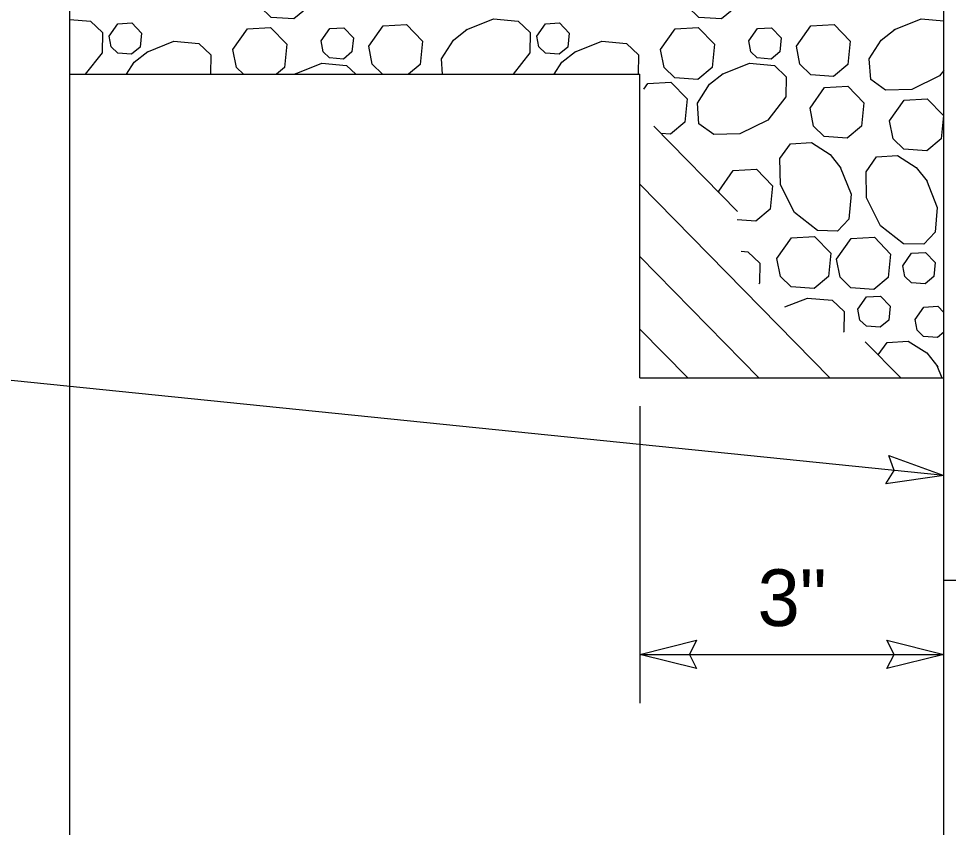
# Model space of a CAD drawing. Extents: x 999.2 to 1036.7, y 999.3 to 1022.7.
# Drawn here: x 1010.677 to 1012.971, y 1005.264 to 1007.261 of the extents above; entities that cross this region are included whole.
import ezdxf

# ---------------------------------------------------------------- set-up
doc = ezdxf.new("R2010")
doc.units = 0
for name, color, linetype in [('01-Slab', 7, 'Continuous'), ('03-Dimensions', 7, 'Continuous'), ('30-Program-Titles', 7, 'Continuous'), ('40-Pattern Areas', 7, 'Continuous'), ('41-Bearing Pads', 7, 'Continuous'), ('S_PL_Dimens_PR', 7, 'Continuous')]:
    doc.layers.add(name, color=color, linetype=linetype)

msp = doc.modelspace()

# ---------------------------------------------------------------- linework, layer by layer
at = {"layer": '01-Slab'}
msp.add_line((1010.8033, 1002.6236), (1010.8033, 1008.6236), dxfattribs=at)
at = {"layer": '03-Dimensions'}
for p, q in [((1012.9594, 1003.2173), (1012.9594, 1008.4984)), ((1010.8033, 1007.1236), (1012.2094, 1007.1236)), ((1012.2094, 1006.3736), (1012.2094, 1007.1236)), ((1012.2094, 1006.3736), (1012.9594, 1006.3736)), ((1012.2094, 1006.3036), (1012.2094, 1005.5708)), ((1012.2094, 1005.6912), (1012.9594, 1005.6912))]:
    msp.add_line(p, q, dxfattribs=at)
msp.add_lwpolyline([(1012.9594, 1006.1328), (1010.5282, 1006.3803), (1010.2472, 1006.3803)], dxfattribs=at)
at = {"layer": '30-Program-Titles'}
for p, q in [((1012.4507, 1006.7843), (1012.2442, 1006.9948)), ((1012.6784, 1006.3736), (1012.2094, 1006.8517)), ((1012.5033, 1006.3736), (1012.2094, 1006.6731)), ((1012.3279, 1006.3736), (1012.2094, 1006.4943)), ((1012.8536, 1006.3736), (1012.7658, 1006.463))]:
    msp.add_line(p, q, dxfattribs=at)
at = {"layer": '40-Pattern Areas'}
for points in [[(1011.2644, 1007.3339), (1011.3003, 1007.3849), (1011.3575, 1007.3883), (1011.3973, 1007.3469), (1011.3915, 1007.2892), (1011.3562, 1007.2598), (1011.2997, 1007.2638), (1011.2731, 1007.2896), (1011.2644, 1007.3339)], [(1012.3198, 1007.3339), (1012.3556, 1007.3849), (1012.4128, 1007.3883), (1012.4526, 1007.3469), (1012.4468, 1007.2892), (1012.4115, 1007.2598), (1012.355, 1007.2638), (1012.3283, 1007.2896), (1012.3198, 1007.3339)], [(1010.8033, 1007.2588), (1010.8546, 1007.2544), (1010.8839, 1007.2266), (1010.883, 1007.1766), (1010.8415, 1007.1236)], [(1011.7813, 1007.2332), (1011.8483, 1007.2598), (1011.9099, 1007.2544), (1011.9393, 1007.2266), (1011.9383, 1007.1766), (1011.8968, 1007.1236)], [(1012.8366, 1007.2332), (1012.9037, 1007.2598), (1012.9594, 1007.2549)], [(1010.9003, 1007.2173), (1010.9218, 1007.2479), (1010.9561, 1007.2499), (1010.98, 1007.2252), (1010.9766, 1007.1905), (1010.9553, 1007.1728), (1010.9214, 1007.1753), (1010.9054, 1007.1908), (1010.9003, 1007.2173)], [(1011.2056, 1007.1846), (1011.2414, 1007.2356), (1011.2987, 1007.2389), (1011.3385, 1007.1976), (1011.3328, 1007.1398), (1011.3132, 1007.1236)], [(1011.4232, 1007.2056), (1011.4447, 1007.2362), (1011.479, 1007.2382), (1011.5029, 1007.2134), (1011.4994, 1007.1787), (1011.4783, 1007.161), (1011.4443, 1007.1635), (1011.4283, 1007.179), (1011.4232, 1007.2056)], [(1011.5407, 1007.1923), (1011.5765, 1007.2433), (1011.6338, 1007.2466), (1011.6736, 1007.2053), (1011.6678, 1007.1475), (1011.6389, 1007.1236)], [(1011.7231, 1007.1236), (1011.7205, 1007.1618), (1011.7501, 1007.2078), (1011.784, 1007.2348)], [(1011.9556, 1007.2173), (1011.9771, 1007.2479), (1012.0114, 1007.2499), (1012.0353, 1007.2252), (1012.0318, 1007.1905), (1012.0107, 1007.1728), (1011.9768, 1007.1753), (1011.9608, 1007.1908), (1011.9556, 1007.2173)], [(1012.2609, 1007.1846), (1012.2968, 1007.2356), (1012.354, 1007.2389), (1012.3938, 1007.1976), (1012.3881, 1007.1398), (1012.3527, 1007.1104), (1012.2962, 1007.1145), (1012.2696, 1007.1403), (1012.2609, 1007.1846)], [(1012.4784, 1007.2056), (1012.5, 1007.2362), (1012.5343, 1007.2382), (1012.5582, 1007.2134), (1012.5548, 1007.1787), (1012.5335, 1007.161), (1012.4996, 1007.1635), (1012.4837, 1007.179), (1012.4785, 1007.2056)], [(1012.596, 1007.1923), (1012.6318, 1007.2433), (1012.6891, 1007.2466), (1012.7288, 1007.2053), (1012.7231, 1007.1475), (1012.6878, 1007.1182), (1012.6313, 1007.1223), (1012.6046, 1007.148), (1012.596, 1007.1923)], [(1012.9594, 1007.1328), (1012.9492, 1007.1198), (1012.8805, 1007.0854), (1012.8158, 1007.0843), (1012.7793, 1007.1102), (1012.7758, 1007.1618), (1012.8054, 1007.2078), (1012.8393, 1007.2348)], [(1010.9932, 1007.1781), (1011.0603, 1007.2047), (1011.1218, 1007.1993), (1011.1512, 1007.1715), (1011.1503, 1007.1236)], [(1011.5745, 1007.1236), (1011.5493, 1007.148), (1011.5407, 1007.1923)], [(1012.0485, 1007.1781), (1012.1156, 1007.2047), (1012.1772, 1007.1993), (1012.2064, 1007.1715), (1012.2055, 1007.1236)], [(1010.9433, 1007.1236), (1010.962, 1007.1528), (1010.9958, 1007.1798)], [(1011.2314, 1007.1236), (1011.2143, 1007.1403), (1011.2057, 1007.1846)], [(1011.9986, 1007.1236), (1012.0173, 1007.1528), (1012.0512, 1007.1798)], [(1011.3576, 1007.1238), (1011.4247, 1007.1504), (1011.4863, 1007.1451), (1011.5088, 1007.1236)], [(1012.4128, 1007.1238), (1012.4799, 1007.1504), (1012.5416, 1007.1451), (1012.5708, 1007.1173), (1012.5699, 1007.0673), (1012.5255, 1007.0104), (1012.4568, 1006.9761), (1012.3921, 1006.975), (1012.3556, 1007.0008), (1012.3522, 1007.0524), (1012.3818, 1007.0986), (1012.4156, 1007.1256)], [(1011.3578, 1007.1236), (1011.3603, 1007.1256)], [(1012.2194, 1007.0867), (1012.2293, 1007.1007), (1012.2865, 1007.1039), (1012.3263, 1007.0627), (1012.3206, 1007.0048), (1012.2853, 1006.9754), (1012.2614, 1006.9772)], [(1012.6297, 1007.0397), (1012.6656, 1007.0907), (1012.7228, 1007.0939), (1012.7626, 1007.0527), (1012.7568, 1006.9948), (1012.7215, 1006.9654), (1012.6649, 1006.9695), (1012.6383, 1006.9953), (1012.6298, 1007.0397)], [(1012.8258, 1007.0084), (1012.8616, 1007.0594), (1012.9188, 1007.0627), (1012.9586, 1007.0214), (1012.9528, 1006.9636), (1012.9175, 1006.9342), (1012.861, 1006.9383), (1012.8344, 1006.9641), (1012.8258, 1007.0084)], [(1012.7043, 1006.8943), (1012.7309, 1006.8273), (1012.7256, 1006.7657), (1012.6978, 1006.7364), (1012.6478, 1006.7373), (1012.5909, 1006.7818), (1012.5566, 1006.8504), (1012.5554, 1006.9152), (1012.5813, 1006.9517), (1012.6329, 1006.9551), (1012.679, 1006.9255), (1012.706, 1006.8917)], [(1012.9169, 1006.8618), (1012.9435, 1006.7948), (1012.9382, 1006.7332), (1012.9103, 1006.7038), (1012.8603, 1006.7048), (1012.8035, 1006.7493), (1012.7692, 1006.8179), (1012.768, 1006.8827), (1012.7939, 1006.9191), (1012.8455, 1006.9225), (1012.8916, 1006.893), (1012.9186, 1006.8591)], [(1012.4043, 1006.8349), (1012.4402, 1006.8859), (1012.4974, 1006.8893), (1012.5373, 1006.8479), (1012.5314, 1006.7902), (1012.4961, 1006.7608), (1012.4499, 1006.7641)], [(1012.4052, 1006.8307), (1012.4043, 1006.8349)], [(1012.5478, 1006.6687), (1012.5837, 1006.7197), (1012.6409, 1006.7229), (1012.6807, 1006.6817), (1012.6749, 1006.6238), (1012.6396, 1006.5944), (1012.5831, 1006.5985), (1012.5565, 1006.6243), (1012.5478, 1006.6687)], [(1012.6953, 1006.6665), (1012.7312, 1006.7175), (1012.7884, 1006.7208), (1012.8282, 1006.6795), (1012.8224, 1006.6217), (1012.7871, 1006.5923), (1012.7306, 1006.5963), (1012.704, 1006.6222), (1012.6953, 1006.6665)], [(1012.4596, 1006.6868), (1012.4765, 1006.6853), (1012.5058, 1006.6574), (1012.5048, 1006.6074), (1012.5034, 1006.6057)], [(1012.8584, 1006.6508), (1012.8799, 1006.6813), (1012.9143, 1006.6833), (1012.9382, 1006.6586), (1012.9348, 1006.6238), (1012.9135, 1006.6062), (1012.8796, 1006.6087), (1012.8637, 1006.6242), (1012.8585, 1006.6508)], [(1012.5676, 1006.5488), (1012.623, 1006.5708), (1012.6846, 1006.5654), (1012.7139, 1006.5376), (1012.7129, 1006.4876), (1012.7119, 1006.4863)], [(1012.7475, 1006.5432), (1012.769, 1006.5738), (1012.8033, 1006.5757), (1012.8272, 1006.5509), (1012.8238, 1006.5163), (1012.8025, 1006.4986), (1012.7686, 1006.5011), (1012.7527, 1006.5165), (1012.7475, 1006.5432)], [(1012.8887, 1006.5179), (1012.9103, 1006.5485), (1012.9446, 1006.5505), (1012.9594, 1006.5351)], [(1012.9594, 1006.4864), (1012.9438, 1006.4734), (1012.9098, 1006.4758), (1012.8939, 1006.4913), (1012.8888, 1006.5179)], [(1012.7978, 1006.4304), (1012.8199, 1006.4614), (1012.8715, 1006.4648), (1012.9176, 1006.4353), (1012.9446, 1006.4014)], [(1012.9429, 1006.4042), (1012.955, 1006.3736)]]:
    msp.add_lwpolyline(points, dxfattribs=at)
at = {"layer": '41-Bearing Pads'}
msp.add_line((1013.1472, 1005.8734), (1012.9594, 1005.8734), dxfattribs=at)
at = {"layer": 'S_PL_Dimens_PR'}
for points in [[(1012.9594, 1006.1328), (1012.8166, 1006.1122), (1012.8375, 1006.1452), (1012.8237, 1006.1818)], [(1012.2094, 1005.6912), (1012.3494, 1005.7262), (1012.3319, 1005.6912), (1012.3494, 1005.6562)], [(1012.9594, 1005.6912), (1012.8194, 1005.6562), (1012.8369, 1005.6912), (1012.8194, 1005.7262)]]:
    msp.add_lwpolyline(points, close=True, dxfattribs=at)

# ---------------------------------------------------------------- texts
at = {"layer": '03-Dimensions'}
msp.add_text('3"', height=0.14, dxfattribs=at).set_placement((1012.5002, 1005.7612))

doc.saveas('drawing.dxf')
